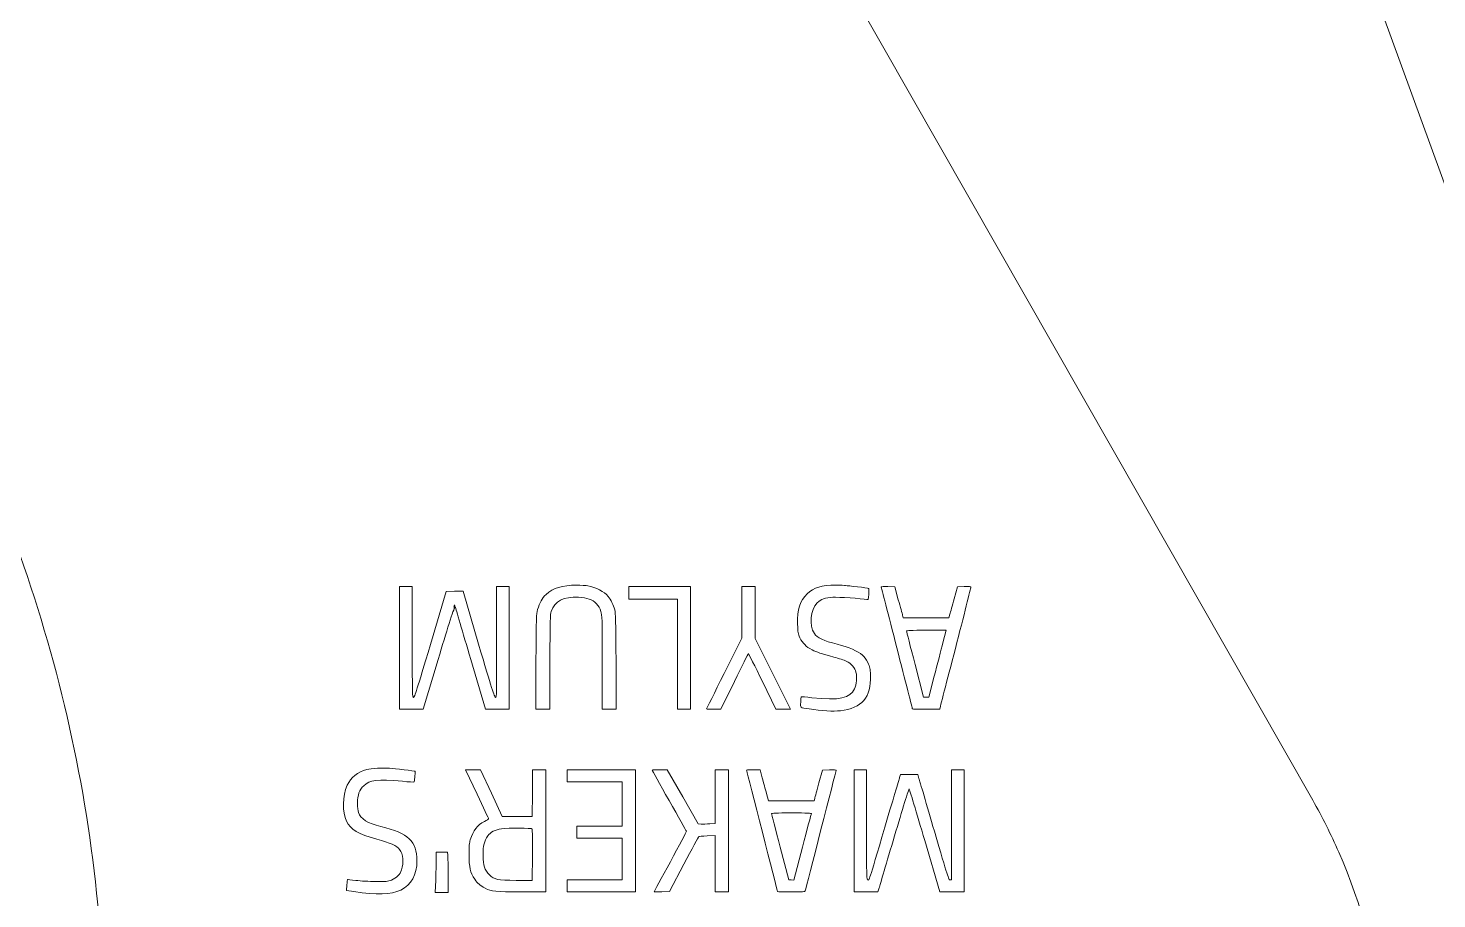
# Model space of a CAD drawing. Header units: inches. Extents: x -185 to 634, y 30 to 850.
# Drawn here: x -53.4 to 55.5, y 171.1 to 238.4 of the extents above; entities that cross this region are included whole.
import ezdxf

# ---------------------------------------------------------------- set-up
doc = ezdxf.new("R2010")
doc.units = ezdxf.units.IN
doc.header["$MEASUREMENT"] = 0
doc.layers.add('_U+00CD_U+00BC_U+00B2_U+00E3 1', color=7, linetype='Continuous')

msp = doc.modelspace()

# ---------------------------------------------------------------- linework, layer by layer
at = {"layer": '_U+00CD_U+00BC_U+00B2_U+00E3 1', "color": 1, "lineweight": 18, "true_color": 0xff0000}
for points in [[(-10.12, 195.31), (-10.12, 195.31)], [(-2.19, 190.51), (-2.19, 185.77), (-2.7, 185.77), (-3.21, 185.77), (-3.21, 190.03), (-3.21, 194.29), (-5.09, 194.29), (-6.96, 194.29), (-6.96, 194.78), (-6.96, 195.26), (-4.57, 195.26), (-2.19, 195.26), (-2.19, 190.51)], [(9.8, 195.34), (9.8, 195.34)], [(19.48, 195.2), (19.48, 195.2)], [(-20.38, 193.67), (-20.43, 193.85), (-20.49, 193.67), (-20.38, 193.67)], [(-20.49, 193.67), (-20.38, 193.67)], [(-25.45, 181.21), (-25.45, 181.21)], [(-6.45, 176.37), (-6.45, 171.64), (-9.09, 171.64), (-11.74, 171.64), (-11.74, 172.11), (-11.74, 172.57), (-9.61, 172.57), (-7.47, 172.57), (-7.47, 174.19), (-7.47, 175.8), (-9.22, 175.8), (-10.97, 175.8), (-10.97, 176.27), (-10.97, 176.73), (-9.22, 176.73), (-7.47, 176.73), (-7.47, 178.45), (-7.47, 180.17), (-9.61, 180.17), (-11.74, 180.17), (-11.74, 180.63), (-11.74, 181.09), (-9.09, 181.09), (-6.45, 181.09), (-6.45, 176.37)], [(9.06, 181.03), (9.06, 181.03)], [(4.08, 177.69), (4.08, 177.69)], [(-16.81, 176.52), (-16.81, 176.52)]]:
    msp.add_lwpolyline(points, dxfattribs=at)
at = {"layer": '_U+00CD_U+00BC_U+00B2_U+00E3 1', "color": 7, "lineweight": 18, "true_color": 0xffffff}
for points in [[(-11.11, 469.04), (-10.46, 469.28), (-9.8, 469.46), (-9.13, 469.6), (-7.67, 469.9), (-6.18, 469.97), (-4.7, 469.81), (-3.22, 469.65), (-1.78, 469.25), (-0.43, 468.64), (0.93, 468.03), (2.18, 467.21), (3.28, 466.2), (4.38, 465.2), (5.32, 464.04), (6.05, 462.74), (6.05, 462.74), (163.75, 186.22), (163.75, 186.22), (164.49, 184.93), (165.16, 183.59), (165.76, 182.22), (167.56, 178.13), (168.69, 173.8), (169.13, 169.35), (169.57, 164.9), (169.31, 160.44), (168.35, 156.07), (167.4, 151.7), (165.77, 147.54), (163.51, 143.68), (161.25, 139.82), (158.42, 136.36), (155.08, 133.39), (155.08, 133.39), (50.81, 40.64), (50.81, 40.64), (49.34, 39.34), (47.64, 38.36), (45.77, 37.75), (44.35, 37.29), (42.88, 37.06), (41.39, 37.06), (41.39, 37.06), (37.32, 37.06), (37.32, 37.06), (36.33, 37.06), (35.34, 37.16), (34.37, 37.37), (32.91, 37.68), (31.52, 38.21), (30.23, 38.96), (28.94, 39.7), (27.78, 40.64), (26.78, 41.75), (25.79, 42.85), (24.97, 44.1), (24.37, 45.47), (23.76, 46.83), (23.38, 48.27), (23.22, 49.75), (23.07, 51.23), (23.14, 52.72), (23.45, 54.18), (23.76, 55.64), (24.3, 57.03), (25.04, 58.32), (25.04, 58.32), (55.17, 110.5), (55.17, 110.5), (61.13, 120.83), (65.41, 131.96), (67.89, 143.62), (70.36, 155.29), (70.99, 167.19), (69.74, 179.05), (68.77, 188.26), (66.69, 197.28), (63.53, 205.98), (63.53, 205.98), (42.8, 262.91), (42.8, 262.91), (40.21, 270.03), (36.53, 276.67), (31.87, 282.64), (27.2, 288.62), (21.65, 293.79), (15.37, 298.03), (9.08, 302.27), (2.21, 305.47), (-5.08, 307.56), (-11.56, 309.42), (-18.23, 310.36), (-24.96, 310.36), (-24.96, 310.36), (-24.96, 345.08), (-24.96, 345.08), (-24.96, 345.08), (-3.7, 345.08), (-3.7, 345.08), (-3.7, 345.08), (-3.7, 352.88), (-3.7, 352.88), (-3.7, 352.88), (-24.96, 352.88), (-24.96, 352.88), (-24.96, 352.88), (-24.96, 444.29), (-24.96, 444.29), (-24.96, 444.29), (-3.7, 444.29), (-3.7, 444.29), (-3.7, 444.29), (-3.7, 452.09), (-3.7, 452.09), (-3.7, 452.09), (-24.96, 452.09), (-24.96, 452.09), (-24.96, 453.68), (-24.74, 455.25), (-24.3, 456.78), (-23.81, 458.5), (-23.05, 460.12), (-22.05, 461.6), (-21.05, 463.08), (-19.83, 464.39), (-18.42, 465.49), (-17.01, 466.59), (-15.45, 467.46), (-13.77, 468.07), (-13.77, 468.07), (-11.11, 469.04), (-11.11, 469.04)], [(-128.95, 461.54), (-128.3, 461.78), (-127.64, 461.97), (-126.97, 462.11), (-125.51, 462.41), (-124.02, 462.48), (-122.54, 462.31), (-121.06, 462.15), (-119.62, 461.76), (-118.27, 461.14), (-116.91, 460.53), (-115.66, 459.71), (-114.56, 458.71), (-113.46, 457.71), (-112.53, 456.54), (-111.79, 455.25), (-111.79, 455.25), (45.91, 178.73), (45.91, 178.73), (46.65, 177.43), (47.32, 176.09), (47.92, 174.72), (49.72, 170.63), (50.85, 166.3), (51.29, 161.85), (51.73, 157.41), (51.47, 152.94), (50.51, 148.57), (49.56, 144.21), (47.93, 140.04), (45.67, 136.18), (43.41, 132.33), (40.58, 128.87), (37.24, 125.9), (37.24, 125.9), (-67.03, 33.14), (-67.03, 33.14), (-68.5, 31.84), (-70.2, 30.86), (-72.07, 30.26), (-73.49, 29.79), (-74.96, 29.56), (-76.45, 29.56), (-76.45, 29.56), (-80.52, 29.56), (-80.52, 29.56), (-81.52, 29.56), (-82.5, 29.66), (-83.47, 29.87), (-84.93, 30.18), (-86.32, 30.72), (-87.61, 31.46), (-88.9, 32.21), (-90.06, 33.14), (-91.06, 34.25), (-92.05, 35.36), (-92.87, 36.61), (-93.47, 37.97), (-94.08, 39.33), (-94.46, 40.77), (-94.62, 42.25), (-94.78, 43.74), (-94.7, 45.22), (-94.39, 46.68), (-94.08, 48.14), (-93.54, 49.53), (-92.8, 50.82), (-92.8, 50.82), (-62.67, 103.01), (-62.67, 103.01), (-56.71, 113.33), (-52.43, 124.46), (-49.95, 136.13), (-47.48, 147.79), (-46.85, 159.7), (-48.1, 171.55), (-49.07, 180.76), (-51.15, 189.78), (-54.32, 198.48), (-54.32, 198.48), (-75.04, 255.41), (-75.04, 255.41), (-77.63, 262.54), (-81.31, 269.17), (-85.97, 275.14), (-90.64, 281.12), (-96.19, 286.29), (-102.48, 290.53), (-108.76, 294.77), (-115.63, 297.98), (-122.92, 300.07), (-129.4, 301.92), (-136.07, 302.86), (-142.8, 302.86), (-142.8, 302.86), (-142.8, 337.59), (-142.8, 337.59), (-142.8, 337.59), (-121.54, 337.59), (-121.54, 337.59), (-121.54, 337.59), (-121.54, 345.38), (-121.54, 345.38), (-121.54, 345.38), (-142.8, 345.38), (-142.8, 345.38), (-142.8, 345.38), (-142.8, 436.8), (-142.8, 436.8), (-142.8, 436.8), (-121.54, 436.8), (-121.54, 436.8), (-121.54, 436.8), (-121.54, 444.59), (-121.54, 444.59), (-121.54, 444.59), (-142.8, 444.59), (-142.8, 444.59), (-142.8, 446.18), (-142.58, 447.75), (-142.14, 449.28), (-141.65, 451), (-140.89, 452.62), (-139.89, 454.1), (-138.89, 455.59), (-137.67, 456.89), (-136.26, 458), (-134.85, 459.1), (-133.29, 459.96), (-131.61, 460.58), (-131.61, 460.58), (-128.95, 461.54), (-128.95, 461.54)]]:
    msp.add_open_spline(points, degree=3, knots=[0, 0, 0, 0, 1, 1, 1, 2, 2, 2, 3, 3, 3, 4, 4, 4, 5, 5, 5, 6, 6, 6, 7, 7, 7, 8, 8, 8, 9, 9, 9, 10, 10, 10, 11, 11, 11, 12, 12, 12, 13, 13, 13, 14, 14, 14, 15, 15, 15, 16, 16, 16, 17, 17, 17, 18, 18, 18, 19, 19, 19, 20, 20, 20, 21, 21, 21, 22, 22, 22, 23, 23, 23, 24, 24, 24, 25, 25, 25, 26, 26, 26, 27, 27, 27, 28, 28, 28, 29, 29, 29, 30, 30, 30, 31, 31, 31, 32, 32, 32, 33, 33, 33, 34, 34, 34, 35, 35, 35, 36, 36, 36, 37, 37, 37, 38, 38, 38, 39, 39, 39, 40, 40, 40, 41, 41, 41, 42, 42, 42, 43, 43, 43, 44, 44, 44, 44], dxfattribs=at)
at = {"layer": '_U+00CD_U+00BC_U+00B2_U+00E3 1', "color": 1, "lineweight": 18, "true_color": 0xff0000}
for points, knots in [([(-18.57, 190.8), (-17.56, 187.37), (-17.34, 186.69), (-17.27, 186.69), (-17.18, 186.69), (-17.18, 186.92), (-17.18, 190.98), (-17.18, 190.98), (-17.18, 195.26), (-17.18, 195.26), (-17.18, 195.26), (-16.69, 195.26), (-16.69, 195.26), (-16.69, 195.26), (-16.2, 195.26), (-16.2, 195.26), (-16.2, 195.26), (-16.2, 190.51), (-16.2, 190.51), (-16.2, 190.51), (-16.2, 185.77), (-16.2, 185.77), (-16.2, 185.77), (-17.12, 185.77), (-17.12, 185.77), (-17.12, 185.77), (-18.03, 185.77), (-18.03, 185.77), (-18.03, 185.77), (-19.18, 189.63), (-19.18, 189.63), (-19.81, 191.75), (-20.35, 193.57), (-20.38, 193.67), (-20.52, 193.57), (-21.07, 191.75), (-21.7, 189.63), (-21.7, 189.63), (-22.85, 185.77), (-22.85, 185.77), (-22.85, 185.77), (-23.76, 185.77), (-23.76, 185.77), (-23.76, 185.77), (-24.68, 185.77), (-24.68, 185.77), (-24.68, 185.77), (-24.68, 190.51), (-24.68, 190.51), (-24.68, 190.51), (-24.68, 195.26), (-24.68, 195.26), (-24.68, 195.26), (-24.19, 195.26), (-24.19, 195.26), (-24.19, 195.26), (-23.7, 195.26), (-23.7, 195.26), (-23.7, 195.26), (-23.7, 190.98), (-23.7, 190.98), (-23.7, 186.86), (-23.7, 186.69), (-23.61, 186.69), (-23.53, 186.69), (-23.33, 187.29), (-22.3, 190.78), (-22.3, 190.78), (-21.09, 194.88), (-21.09, 194.88), (-21.09, 194.88), (-20.43, 194.89), (-20.43, 194.89), (-20.43, 194.89), (-19.77, 194.91), (-19.77, 194.91), (-19.77, 194.91), (-18.57, 190.8), (-18.57, 190.8)], [0, 0, 0, 0, 1, 1, 1, 2, 2, 2, 3, 3, 3, 4, 4, 4, 5, 5, 5, 6, 6, 6, 7, 7, 7, 8, 8, 8, 9, 9, 9, 10, 10, 10, 11, 11, 11, 12, 12, 12, 13, 13, 13, 14, 14, 14, 15, 15, 15, 16, 16, 16, 17, 17, 17, 18, 18, 18, 19, 19, 19, 20, 20, 20, 21, 21, 21, 22, 22, 22, 23, 23, 23, 24, 24, 24, 25, 25, 25, 26, 26, 26, 26]), ([(-14.14, 189.42), (-14.12, 192.97), (-14.11, 193.09), (-14.01, 193.48), (-13.86, 194.02), (-13.68, 194.34), (-13.35, 194.65), (-12.81, 195.15), (-12.1, 195.37), (-11, 195.36), (-10.66, 195.36), (-10.26, 195.34), (-10.12, 195.31), (-9.51, 195.21), (-8.84, 194.86), (-8.56, 194.5), (-8.35, 194.24), (-8.16, 193.83), (-8.05, 193.46), (-7.98, 193.17), (-7.97, 192.7), (-7.95, 189.45), (-7.95, 189.45), (-7.93, 185.77), (-7.93, 185.77), (-7.93, 185.77), (-8.47, 185.77), (-8.47, 185.77), (-8.47, 185.77), (-9.01, 185.77), (-9.01, 185.77), (-9.01, 185.77), (-9.01, 189.38), (-9.01, 189.38), (-9.01, 192.9), (-9.02, 193), (-9.12, 193.34), (-9.2, 193.61), (-9.28, 193.74), (-9.47, 193.93), (-9.8, 194.26), (-10.17, 194.39), (-10.84, 194.43), (-12, 194.49), (-12.68, 194.14), (-12.96, 193.33), (-13.03, 193.11), (-13.05, 192.68), (-13.06, 189.42), (-13.06, 189.42), (-13.08, 185.77), (-13.08, 185.77), (-13.08, 185.77), (-13.62, 185.77), (-13.62, 185.77), (-13.62, 185.77), (-14.16, 185.77), (-14.16, 185.77), (-14.16, 185.77), (-14.14, 189.42), (-14.14, 189.42)], [0, 0, 0, 0, 1, 1, 1, 2, 2, 2, 3, 3, 3, 4, 4, 4, 5, 5, 5, 6, 6, 6, 7, 7, 7, 8, 8, 8, 9, 9, 9, 10, 10, 10, 11, 11, 11, 12, 12, 12, 13, 13, 13, 14, 14, 14, 15, 15, 15, 16, 16, 16, 17, 17, 17, 18, 18, 18, 19, 19, 19, 20, 20, 20, 20]), ([(-0.4, 185.77), (-0.7, 185.77), (-0.95, 185.78), (-0.95, 185.79), (-0.95, 185.81), (-0.34, 187.04), (0.41, 188.54), (0.41, 188.54), (1.77, 191.26), (1.77, 191.26), (1.77, 191.26), (1.77, 193.26), (1.77, 193.26), (1.77, 193.26), (1.77, 195.26), (1.77, 195.26), (1.77, 195.26), (2.28, 195.26), (2.28, 195.26), (2.28, 195.26), (2.8, 195.26), (2.8, 195.26), (2.8, 195.26), (2.8, 193.26), (2.8, 193.26), (2.8, 193.26), (2.8, 191.25), (2.8, 191.25), (2.8, 191.25), (4.18, 188.51), (4.18, 188.51), (4.18, 188.51), (5.55, 185.77), (5.55, 185.77), (5.55, 185.77), (4.98, 185.77), (4.98, 185.77), (4.98, 185.77), (4.41, 185.77), (4.41, 185.77), (4.41, 185.77), (3.36, 187.92), (3.36, 187.92), (2.78, 189.11), (2.3, 190.08), (2.28, 190.08), (2.27, 190.08), (1.79, 189.11), (1.21, 187.92), (1.21, 187.92), (0.16, 185.77), (0.16, 185.77), (0.16, 185.77), (-0.4, 185.77), (-0.4, 185.77)], [0, 0, 0, 0, 1, 1, 1, 2, 2, 2, 3, 3, 3, 4, 4, 4, 5, 5, 5, 6, 6, 6, 7, 7, 7, 8, 8, 8, 9, 9, 9, 10, 10, 10, 11, 11, 11, 12, 12, 12, 13, 13, 13, 14, 14, 14, 15, 15, 15, 16, 16, 16, 17, 17, 17, 18, 18, 18, 18]), ([(9.03, 195.36), (9.4, 195.36), (9.75, 195.35), (9.8, 195.34), (9.86, 195.33), (10.27, 195.28), (10.71, 195.24), (11.15, 195.19), (11.54, 195.13), (11.57, 195.12), (11.6, 195.1), (11.61, 194.93), (11.59, 194.66), (11.56, 194.23), (11.56, 194.23), (11.43, 194.26), (11.06, 194.33), (9.23, 194.45), (8.8, 194.43), (8.23, 194.4), (7.89, 194.28), (7.61, 193.99), (7.08, 193.45), (6.97, 192.26), (7.38, 191.63), (7.61, 191.29), (8.09, 191.06), (9.14, 190.8), (10.04, 190.56), (10.74, 190.27), (11.1, 189.95), (11.24, 189.84), (11.39, 189.62), (11.51, 189.38), (11.69, 189.01), (11.7, 188.96), (11.72, 188.39), (11.78, 186.69), (11.07, 185.85), (9.39, 185.66), (8.86, 185.59), (7.92, 185.65), (6.98, 185.79), (6.24, 185.91), (6.31, 185.86), (6.33, 186.31), (6.34, 186.53), (6.36, 186.72), (6.36, 186.73), (6.37, 186.74), (6.75, 186.71), (7.19, 186.66), (9.33, 186.44), (10.15, 186.61), (10.49, 187.35), (10.64, 187.69), (10.69, 188.25), (10.6, 188.63), (10.52, 188.97), (10.22, 189.31), (9.85, 189.49), (9.7, 189.56), (9.27, 189.7), (8.89, 189.8), (7.9, 190.07), (7.58, 190.17), (7.2, 190.37), (6.74, 190.61), (6.47, 190.88), (6.27, 191.3), (6.12, 191.62), (6.11, 191.69), (6.09, 192.35), (6.06, 193.49), (6.27, 194.17), (6.83, 194.7), (7.35, 195.19), (7.95, 195.37), (9.03, 195.36)], [0, 0, 0, 0, 1, 1, 1, 2, 2, 2, 3, 3, 3, 4, 4, 4, 5, 5, 5, 6, 6, 6, 7, 7, 7, 8, 8, 8, 9, 9, 9, 10, 10, 10, 11, 11, 11, 12, 12, 12, 13, 13, 13, 14, 14, 14, 15, 15, 15, 16, 16, 16, 17, 17, 17, 18, 18, 18, 19, 19, 19, 20, 20, 20, 21, 21, 21, 22, 22, 22, 23, 23, 23, 24, 24, 24, 25, 25, 25, 26, 26, 26, 26]), ([(18.19, 194.31), (18.19, 194.31), (18.44, 195.24), (18.44, 195.24), (18.44, 195.24), (18.96, 195.25), (18.96, 195.25), (19.38, 195.27), (19.48, 195.25), (19.48, 195.2), (19.48, 195.16), (18.94, 193.03), (18.28, 190.46), (17.61, 187.9), (17.07, 185.79), (17.07, 185.78), (17.07, 185.77), (16.6, 185.77), (16.02, 185.77), (15.44, 185.77), (14.96, 185.78), (14.96, 185.8), (14.96, 185.81), (14.42, 187.94), (13.76, 190.52), (13.09, 193.1), (12.55, 195.22), (12.55, 195.24), (12.55, 195.25), (12.79, 195.26), (13.07, 195.25), (13.07, 195.25), (13.6, 195.24), (13.6, 195.24), (13.6, 195.24), (13.87, 194.24), (13.87, 194.24), (14.02, 193.69), (14.17, 193.15), (14.2, 193.04), (14.2, 193.04), (14.25, 192.85), (14.25, 192.85), (14.25, 192.85), (16.02, 192.85), (16.02, 192.85), (16.02, 192.85), (17.79, 192.85), (17.79, 192.85), (17.79, 192.85), (17.86, 193.12), (17.86, 193.12), (17.91, 193.27), (18.05, 193.81), (18.19, 194.31)], [0, 0, 0, 0, 1, 1, 1, 2, 2, 2, 3, 3, 3, 4, 4, 4, 5, 5, 5, 6, 6, 6, 7, 7, 7, 8, 8, 8, 9, 9, 9, 10, 10, 10, 11, 11, 11, 12, 12, 12, 13, 13, 13, 14, 14, 14, 15, 15, 15, 16, 16, 16, 17, 17, 17, 18, 18, 18, 18]), ([(17.32, 190.91), (17.32, 190.91), (17.57, 191.88), (17.57, 191.88), (17.57, 191.88), (16.04, 191.88), (16.04, 191.88), (14.84, 191.88), (14.5, 191.86), (14.51, 191.81), (14.51, 191.78), (14.8, 190.61), (15.17, 189.23), (15.17, 189.23), (15.82, 186.71), (15.82, 186.71), (15.82, 186.71), (16.02, 186.71), (16.02, 186.71), (16.02, 186.71), (16.22, 186.71), (16.22, 186.71), (16.22, 186.71), (16.65, 188.33), (16.65, 188.33), (16.88, 189.22), (17.18, 190.38), (17.32, 190.91)], [0, 0, 0, 0, 1, 1, 1, 2, 2, 2, 3, 3, 3, 4, 4, 4, 5, 5, 5, 6, 6, 6, 7, 7, 7, 8, 8, 8, 9, 9, 9, 9]), ([(-28.75, 172.18), (-28.73, 172.41), (-28.72, 172.6), (-28.71, 172.6), (-28.71, 172.61), (-28.42, 172.58), (-28.06, 172.53), (-27.71, 172.49), (-27.02, 172.45), (-26.52, 172.45), (-25.69, 172.44), (-25.6, 172.45), (-25.32, 172.56), (-24.94, 172.71), (-24.62, 173.02), (-24.53, 173.34), (-24.35, 173.92), (-24.41, 174.56), (-24.68, 174.92), (-24.89, 175.21), (-25.4, 175.45), (-26.45, 175.73), (-27.89, 176.12), (-28.47, 176.46), (-28.78, 177.11), (-29.13, 177.81), (-29.1, 179.07), (-28.73, 179.9), (-28.46, 180.49), (-27.91, 180.93), (-27.21, 181.12), (-26.9, 181.2), (-25.95, 181.25), (-25.45, 181.21), (-25.11, 181.19), (-23.48, 180.99), (-23.47, 180.98), (-23.45, 180.94), (-23.53, 180.17), (-23.55, 180.15), (-23.57, 180.13), (-23.97, 180.15), (-24.45, 180.2), (-26.42, 180.38), (-26.99, 180.31), (-27.45, 179.86), (-27.8, 179.53), (-27.93, 179.16), (-27.93, 178.5), (-27.93, 178.18), (-27.91, 177.91), (-27.87, 177.79), (-27.69, 177.28), (-27.15, 176.95), (-26.14, 176.71), (-24, 176.19), (-23.34, 175.57), (-23.34, 174.06), (-23.34, 172.96), (-23.78, 172.18), (-24.59, 171.79), (-25.37, 171.43), (-26.41, 171.4), (-28.23, 171.67), (-28.23, 171.67), (-28.78, 171.76), (-28.78, 171.76), (-28.78, 171.76), (-28.75, 172.18), (-28.75, 172.18)], [0, 0, 0, 0, 1, 1, 1, 2, 2, 2, 3, 3, 3, 4, 4, 4, 5, 5, 5, 6, 6, 6, 7, 7, 7, 8, 8, 8, 9, 9, 9, 10, 10, 10, 11, 11, 11, 12, 12, 12, 13, 13, 13, 14, 14, 14, 15, 15, 15, 16, 16, 16, 17, 17, 17, 18, 18, 18, 19, 19, 19, 20, 20, 20, 21, 21, 21, 22, 22, 22, 23, 23, 23, 23]), ([(-18.69, 179.21), (-18.69, 179.21), (-19.58, 181.09), (-19.58, 181.09), (-19.58, 181.09), (-19, 181.09), (-19, 181.09), (-19, 181.09), (-18.43, 181.09), (-18.43, 181.09), (-18.43, 181.09), (-17.58, 179.28), (-17.58, 179.28), (-17.58, 179.28), (-16.74, 177.47), (-16.74, 177.47), (-16.74, 177.47), (-15.58, 177.47), (-15.58, 177.47), (-15.58, 177.47), (-14.43, 177.47), (-14.43, 177.47), (-14.43, 177.47), (-14.42, 179.28), (-14.42, 179.28), (-14.42, 179.28), (-14.41, 181.09), (-14.41, 181.09), (-14.41, 181.09), (-13.89, 181.09), (-13.89, 181.09), (-13.89, 181.09), (-13.38, 181.09), (-13.38, 181.09), (-13.38, 181.09), (-13.38, 176.37), (-13.38, 176.37), (-13.38, 176.37), (-13.38, 176.37), (-13.38, 176.37), (-13.38, 176.37), (-13.38, 171.64), (-13.38, 171.64), (-13.38, 171.64), (-15.27, 171.64), (-15.27, 171.64), (-17.32, 171.65), (-17.54, 171.67), (-18.07, 171.93), (-18.47, 172.14), (-18.65, 172.29), (-18.87, 172.63), (-19.22, 173.16), (-19.31, 173.53), (-19.31, 174.52), (-19.31, 175.19), (-19.29, 175.43), (-19.22, 175.67), (-19, 176.38), (-18.66, 176.82), (-18.13, 177.1), (-17.94, 177.19), (-17.8, 177.28), (-17.8, 177.29), (-17.8, 177.31), (-18.2, 178.17), (-18.69, 179.21)], [0, 0, 0, 0, 1, 1, 1, 2, 2, 2, 3, 3, 3, 4, 4, 4, 5, 5, 5, 6, 6, 6, 7, 7, 7, 8, 8, 8, 9, 9, 9, 10, 10, 10, 11, 11, 11, 12, 12, 12, 13, 13, 13, 14, 14, 14, 15, 15, 15, 16, 16, 16, 17, 17, 17, 18, 18, 18, 19, 19, 19, 20, 20, 20, 21, 21, 21, 22, 22, 22, 22]), ([(-0.71, 176.91), (-0.71, 176.91), (-0.29, 176.94), (-0.29, 176.94), (-0.29, 176.94), (-0.29, 179.02), (-0.29, 179.02), (-0.29, 179.02), (-0.29, 181.09), (-0.29, 181.09), (-0.29, 181.09), (0.23, 181.09), (0.23, 181.09), (0.23, 181.09), (0.74, 181.09), (0.74, 181.09), (0.74, 181.09), (0.74, 176.37), (0.74, 176.37), (0.74, 176.37), (0.74, 176.37), (0.74, 176.37), (0.74, 176.37), (0.74, 171.64), (0.74, 171.64), (0.74, 171.64), (0.23, 171.64), (0.23, 171.64), (0.23, 171.64), (-0.29, 171.64), (-0.29, 171.64), (-0.29, 171.64), (-0.29, 173.83), (-0.29, 173.83), (-0.29, 173.83), (-0.29, 176.01), (-0.29, 176.01), (-0.29, 176.01), (-0.91, 175.98), (-0.91, 175.98), (-1.26, 175.96), (-1.55, 175.94), (-1.56, 175.93), (-1.57, 175.92), (-2.09, 174.96), (-2.7, 173.79), (-2.7, 173.79), (-3.82, 171.67), (-3.82, 171.67), (-3.82, 171.67), (-4.41, 171.66), (-4.41, 171.66), (-4.74, 171.65), (-5.01, 171.65), (-5.01, 171.66), (-5.01, 171.67), (-4.44, 172.71), (-3.75, 173.98), (-3.06, 175.25), (-2.5, 176.31), (-2.51, 176.34), (-2.53, 176.38), (-3.13, 177.45), (-3.85, 178.72), (-4.57, 180), (-5.16, 181.06), (-5.16, 181.07), (-5.16, 181.08), (-4.9, 181.09), (-4.58, 181.09), (-4.58, 181.09), (-4, 181.09), (-4, 181.09), (-4, 181.09), (-2.79, 179), (-2.79, 179), (-2.79, 179), (-1.59, 176.91), (-1.59, 176.91), (-1.59, 176.91), (-1.36, 176.89), (-1.36, 176.89), (-1.24, 176.88), (-0.94, 176.89), (-0.71, 176.91)], [0, 0, 0, 0, 1, 1, 1, 2, 2, 2, 3, 3, 3, 4, 4, 4, 5, 5, 5, 6, 6, 6, 7, 7, 7, 8, 8, 8, 9, 9, 9, 10, 10, 10, 11, 11, 11, 12, 12, 12, 13, 13, 13, 14, 14, 14, 15, 15, 15, 16, 16, 16, 17, 17, 17, 18, 18, 18, 19, 19, 19, 20, 20, 20, 21, 21, 21, 22, 22, 22, 23, 23, 23, 24, 24, 24, 25, 25, 25, 26, 26, 26, 27, 27, 27, 28, 28, 28, 28]), ([(7.74, 180.07), (7.74, 180.07), (8.01, 181.07), (8.01, 181.07), (8.01, 181.07), (8.54, 181.08), (8.54, 181.08), (8.92, 181.09), (9.06, 181.08), (9.06, 181.03), (9.06, 180.98), (6.75, 172.01), (6.67, 171.73), (6.64, 171.65), (6.54, 171.64), (5.59, 171.64), (5.01, 171.64), (4.54, 171.66), (4.54, 171.67), (4.54, 171.7), (2.2, 180.81), (2.15, 181), (2.12, 181.08), (2.17, 181.09), (2.65, 181.09), (2.65, 181.09), (3.18, 181.09), (3.18, 181.09), (3.18, 181.09), (3.35, 180.46), (3.35, 180.46), (3.44, 180.12), (3.59, 179.57), (3.68, 179.26), (3.68, 179.26), (3.84, 178.68), (3.84, 178.68), (3.84, 178.68), (5.6, 178.68), (5.6, 178.68), (5.6, 178.68), (7.36, 178.68), (7.36, 178.68), (7.36, 178.68), (7.41, 178.87), (7.41, 178.87), (7.44, 178.98), (7.59, 179.51), (7.74, 180.07)], [0, 0, 0, 0, 1, 1, 1, 2, 2, 2, 3, 3, 3, 4, 4, 4, 5, 5, 5, 6, 6, 6, 7, 7, 7, 8, 8, 8, 9, 9, 9, 10, 10, 10, 11, 11, 11, 12, 12, 12, 13, 13, 13, 14, 14, 14, 15, 15, 15, 16, 16, 16, 16]), ([(15.47, 180.41), (15.52, 180.24), (16.06, 178.4), (16.66, 176.33), (17.7, 172.79), (17.77, 172.57), (17.88, 172.57), (17.88, 172.57), (17.99, 172.57), (17.99, 172.57), (17.99, 172.57), (17.99, 176.83), (17.99, 176.83), (17.99, 176.83), (17.99, 181.09), (17.99, 181.09), (17.99, 181.09), (18.48, 181.09), (18.48, 181.09), (18.48, 181.09), (18.97, 181.09), (18.97, 181.09), (18.97, 181.09), (18.97, 176.37), (18.97, 176.37), (18.97, 176.37), (18.97, 171.64), (18.97, 171.64), (18.97, 171.64), (18.03, 171.64), (18.03, 171.64), (18.03, 171.64), (17.09, 171.64), (17.09, 171.64), (17.09, 171.64), (15.92, 175.61), (15.92, 175.61), (15.28, 177.79), (14.73, 179.6), (14.71, 179.62), (14.69, 179.64), (14.18, 178), (13.58, 175.97), (12.98, 173.94), (12.44, 172.14), (12.39, 171.97), (12.39, 171.97), (12.29, 171.64), (12.29, 171.64), (12.29, 171.64), (11.37, 171.64), (11.37, 171.64), (11.37, 171.64), (10.45, 171.64), (10.45, 171.64), (10.45, 171.64), (10.45, 176.37), (10.45, 176.37), (10.45, 176.37), (10.45, 181.09), (10.45, 181.09), (10.45, 181.09), (10.93, 181.09), (10.93, 181.09), (10.93, 181.09), (11.42, 181.09), (11.42, 181.09), (11.42, 181.09), (11.42, 176.83), (11.42, 176.83), (11.42, 172.66), (11.42, 172.57), (11.52, 172.57), (11.64, 172.57), (11.53, 172.23), (12.83, 176.65), (13.42, 178.63), (13.93, 180.35), (13.97, 180.49), (13.97, 180.49), (14.05, 180.73), (14.05, 180.73), (14.05, 180.73), (14.71, 180.73), (14.71, 180.73), (14.71, 180.73), (15.37, 180.73), (15.37, 180.73), (15.37, 180.73), (15.47, 180.41), (15.47, 180.41)], [0, 0, 0, 0, 1, 1, 1, 2, 2, 2, 3, 3, 3, 4, 4, 4, 5, 5, 5, 6, 6, 6, 7, 7, 7, 8, 8, 8, 9, 9, 9, 10, 10, 10, 11, 11, 11, 12, 12, 12, 13, 13, 13, 14, 14, 14, 15, 15, 15, 16, 16, 16, 17, 17, 17, 18, 18, 18, 19, 19, 19, 20, 20, 20, 21, 21, 21, 22, 22, 22, 23, 23, 23, 24, 24, 24, 25, 25, 25, 26, 26, 26, 27, 27, 27, 28, 28, 28, 29, 29, 29, 30, 30, 30, 30]), ([(6.46, 175.1), (6.83, 176.49), (7.14, 177.66), (7.15, 177.69), (7.17, 177.74), (6.84, 177.75), (5.63, 177.75), (4.42, 177.75), (4.08, 177.74), (4.08, 177.69), (4.08, 177.66), (4.38, 176.49), (4.74, 175.11), (4.74, 175.11), (5.4, 172.59), (5.4, 172.59), (5.4, 172.59), (5.6, 172.58), (5.6, 172.58), (5.6, 172.58), (5.8, 172.56), (5.8, 172.56), (5.8, 172.56), (6.46, 175.1), (6.46, 175.1)], [0, 0, 0, 0, 1, 1, 1, 2, 2, 2, 3, 3, 3, 4, 4, 4, 5, 5, 5, 6, 6, 6, 7, 7, 7, 8, 8, 8, 8]), ([(-14.43, 176.51), (-14.46, 176.59), (-16.29, 176.6), (-16.81, 176.52), (-17.28, 176.46), (-17.66, 176.26), (-17.87, 175.97), (-18.14, 175.59), (-18.23, 175.22), (-18.23, 174.47), (-18.22, 173.66), (-18.12, 173.34), (-17.74, 172.97), (-17.35, 172.59), (-17.15, 172.55), (-15.66, 172.54), (-15.66, 172.54), (-14.43, 172.54), (-14.43, 172.54), (-14.43, 172.54), (-14.42, 174.49), (-14.42, 174.49), (-14.41, 175.57), (-14.42, 176.47), (-14.43, 176.51)], [0, 0, 0, 0, 1, 1, 1, 2, 2, 2, 3, 3, 3, 4, 4, 4, 5, 5, 5, 6, 6, 6, 7, 7, 7, 8, 8, 8, 8]), ([(-21.85, 174.12), (-21.85, 174.12), (-21.85, 174.73), (-21.85, 174.73), (-21.85, 174.73), (-21.42, 174.73), (-21.42, 174.73), (-21.42, 174.73), (-20.99, 174.73), (-20.99, 174.73), (-20.99, 174.73), (-20.96, 174.49), (-20.96, 174.49), (-20.96, 174.49), (-20.96, 174.49), (-20.96, 174.49), (-20.94, 174.36), (-20.93, 173.65), (-20.93, 172.92), (-20.93, 172.92), (-20.93, 171.59), (-20.93, 171.59), (-20.93, 171.59), (-21.42, 171.59), (-21.42, 171.59), (-21.42, 171.59), (-21.92, 171.59), (-21.92, 171.59), (-21.92, 171.59), (-21.89, 172.56), (-21.89, 172.56), (-21.87, 173.09), (-21.85, 173.79), (-21.85, 174.12)], [0, 0, 0, 0, 1, 1, 1, 2, 2, 2, 3, 3, 3, 4, 4, 4, 5, 5, 5, 6, 6, 6, 7, 7, 7, 8, 8, 8, 9, 9, 9, 10, 10, 10, 11, 11, 11, 11])]:
    msp.add_open_spline(points, degree=3, knots=knots, dxfattribs=at)

doc.saveas('drawing.dxf')
